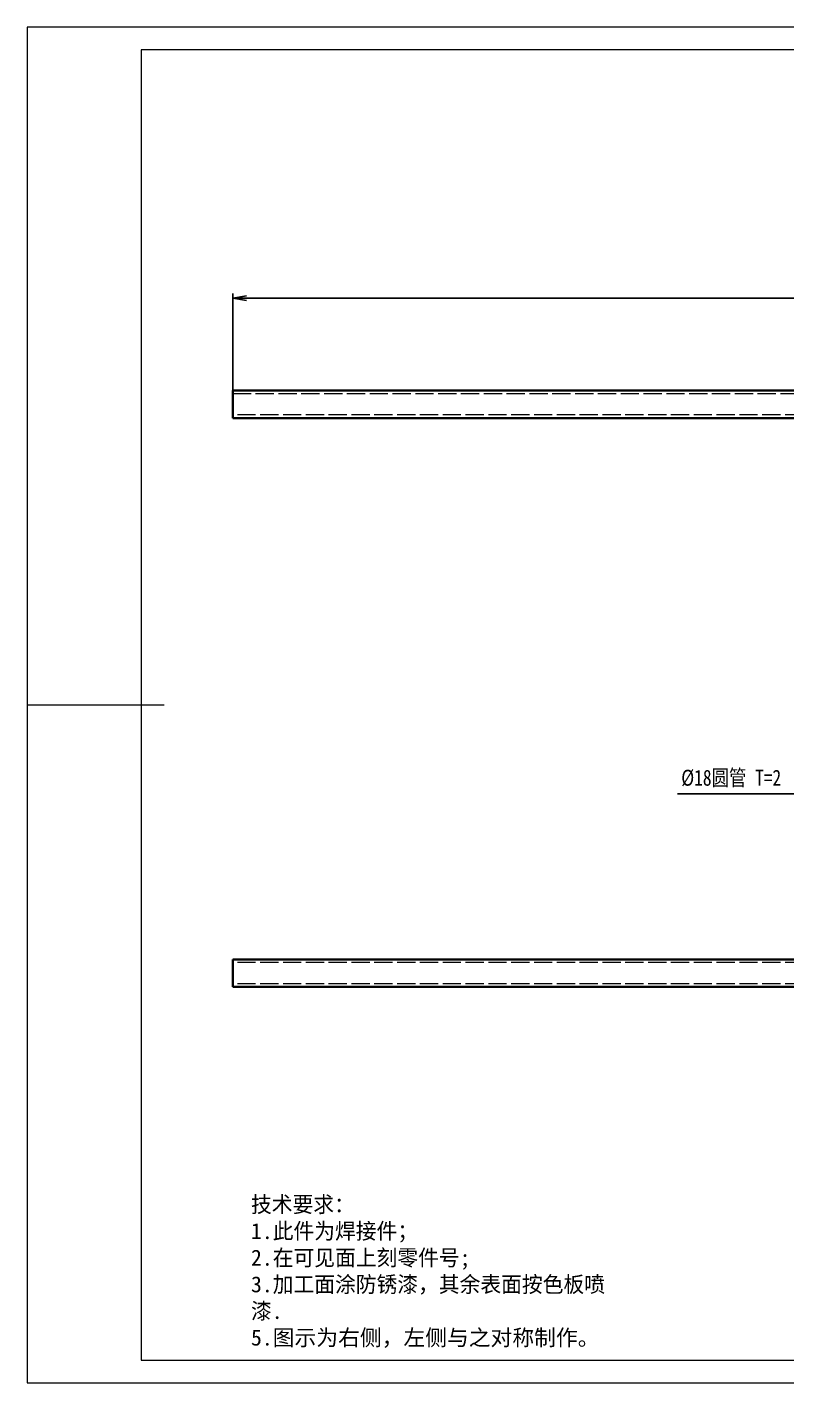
# Model space of a CAD drawing. Header units: millimetres. Extents: x -15766 to 80009, y -9701 to 15159.
# Drawn here: x -14779 to -14279, y 2838 to 3729 of the extents above; entities that cross this region are included whole.
import ezdxf

# ---------------------------------------------------------------- set-up
doc = ezdxf.new("R2010")
doc.units = ezdxf.units.MM
doc.linetypes.add('DASHED', pattern=[15, 12, -3])
doc.linetypes.add('HIDDEN-HOKUTO_1', pattern=[2, 1, -1])
doc.layers.get('DEFPOINTS').update_dxf_attribs({"lineweight": 18})
for name, color, linetype, lineweight in [('AM_HID', 1, 'HIDDEN-HOKUTO_1', 18), ('AM_VIS', 7, 'Continuous', 18), ('CDRAFT0', 7, 'Continuous', 18), ('title_frame', 7, 'Continuous', 18), ('word_dim', 9, 'Continuous', 18), ('粗实线层_1', 7, 'Continuous', 15)]:
    doc.layers.add(name, color=color, linetype=linetype, lineweight=lineweight)
doc.styles.add('DIM', font='', dxfattribs={"width": 0.8})
doc.styles.get('DIM').set_extended_font_data('NSimSun')
doc.dimstyles.new('1-3', dxfattribs={"dimscale": 3, "dimtxt": 3.5, "dimasz": 3, "dimexe": 1, "dimexo": 0, "dimgap": 1, "dimtad": 1, "dimdsep": 46, "dimtxsty": 'DIM', "dimblk": 'OPEN', "dimcen": 0, "dimdle": 6, "dimclrd": 256, "dimclre": 256, "dimclrt": 3, "dimazin": 2, "dimtfac": 0.707107, "dimtmove": 0, "dimatfit": 3, "dimfxl": 0, "dimfrac": 2, "dimtolj": 1, "dimarcsym": 0})

# ---------------------------------------------------------------- blocks, each defined once
blk = doc.blocks.new('*X1594')
at = {"layer": 'CDRAFT0'}
for p, q in [((420, 297), (0, 297)), ((0, 297), (0, 0)), ((420, 0), (420, 297)), ((0, 0), (420, 0))]:
    blk.add_line(p, q, dxfattribs=at)
at = {"layer": '粗实线层_1'}
for p, q in [((210, 297), (210, 287)), ((415, 292), (25, 292)), ((25, 292), (25, 5)), ((415, 5), (415, 292)), ((0, 148.5), (30, 148.5)), ((420, 148.5), (410, 148.5)), ((210, 0), (210, 10)), ((25, 5), (415, 5))]:
    blk.add_line(p, q, dxfattribs=at)
blk = doc.blocks.new('_OPEN')
at = {"color": 0, "linetype": 'ByBlock', "lineweight": -2}
for p, q in [((-1, 0.166667), (0, 0)), ((-1, -0.166667), (0, 0)), ((0, 0), (-1, 0))]:
    blk.add_line(p, q, dxfattribs=at)
blk = doc.blocks.new('*D1844')
at = {"layer": 'DEFPOINTS', "color": 0, "transparency": 16777216}
for p in [(-13743.52, 3551.4), (-14643.52, 3490.59), (-13743.52, 3488.59)]:
    blk.add_point(p, dxfattribs=at)
at = {"layer": 'word_dim', "linetype": 'Continuous', "lineweight": -2, "transparency": 16777216}
for p, q in [((-14643.52, 3490.59), (-14643.52, 3554.4)), ((-14634.52, 3551.4), (-13752.52, 3551.4)), ((-13743.52, 3488.59), (-13743.52, 3554.4))]:
    blk.add_line(p, q, dxfattribs=at)
at = {"layer": 'word_dim', "lineweight": -2, "transparency": 16777216, "xscale": 9, "yscale": 9, "zscale": 9, "rotation": 180}
blk.add_blockref('_OPEN', (-14643.52, 3551.4), dxfattribs=at)
at = {"layer": 'word_dim', "lineweight": -2, "transparency": 16777216, "xscale": 9, "yscale": 9, "zscale": 9}
blk.add_blockref('_OPEN', (-13743.52, 3551.4), dxfattribs=at)
at = {"layer": 'word_dim', "color": 3, "transparency": 16777216, "insert": (-14193.52, 3559.65), "char_height": 10.5, "attachment_point": 5, "style": 'DIM'}
blk.add_mtext('\\A1;900', dxfattribs=at)
blk = doc.blocks.new('*D1852')
at = {"layer": 'DEFPOINTS', "color": 0, "transparency": 16777216}
for p in [(-14262.52, 3272.59), (-14244.52, 3272.59), (-14262.52, 3225.7)]:
    blk.add_point(p, dxfattribs=at)
at = {"layer": 'word_dim', "linetype": 'Continuous', "lineweight": -2, "transparency": 16777216}
for p, q in [((-14262.52, 3272.59), (-14262.52, 3222.7)), ((-14244.52, 3272.59), (-14244.52, 3222.7)), ((-14271.52, 3225.7), (-14351.25, 3225.7)), ((-14244.52, 3225.7), (-14262.52, 3225.7)), ((-14235.52, 3225.7), (-14226.52, 3225.7))]:
    blk.add_line(p, q, dxfattribs=at)
at = {"layer": 'word_dim', "lineweight": -2, "transparency": 16777216, "xscale": 9, "yscale": 9, "zscale": 9}
blk.add_blockref('_OPEN', (-14262.52, 3225.7), dxfattribs=at)
at = {"layer": 'word_dim', "lineweight": -2, "transparency": 16777216, "xscale": 9, "yscale": 9, "zscale": 9, "rotation": 180}
blk.add_blockref('_OPEN', (-14244.52, 3225.7), dxfattribs=at)
at = {"layer": 'word_dim', "color": 3, "transparency": 16777216, "insert": (-14315.89, 3235.61), "char_height": 10.5, "attachment_point": 5, "style": 'DIM'}
blk.add_mtext('\\A1;%%c18圆管 T=2', dxfattribs=at)

msp = doc.modelspace()

# ---------------------------------------------------------------- linework, layer by layer
at = {"layer": 'AM_HID', "color": 1, "linetype": 'DASHED', "lineweight": 13}
for p, q in [((-14643.52347, 3488.59092), (-13743.52347, 3488.59092)), ((-13743.52347, 3474.59092), (-14643.52347, 3474.59092)), ((-13743.52347, 3114.77751), (-14643.52347, 3114.77751)), ((-13743.52347, 3100.77751), (-14643.52347, 3100.77751))]:
    msp.add_line(p, q, dxfattribs=at)
at = {"layer": 'AM_VIS', "color": 7, "lineweight": 35}
for p, q in [((-14643.52347, 3490.59092), (-13743.52347, 3490.59092)), ((-14262.52347, 3472.59092), (-14643.52347, 3472.59092)), ((-13743.52347, 3116.77751), (-14643.52347, 3116.77751)), ((-13743.52347, 3098.77751), (-14643.52347, 3098.77751))]:
    msp.add_line(p, q, dxfattribs=at)
at = {"layer": 'AM_VIS', "color": 7, "lineweight": 35, "ltscale": 0.45}
msp.add_line((-14643.52347, 3490.59092), (-14643.52347, 3472.59092), dxfattribs=at)
at = {"layer": 'AM_VIS', "color": 7, "lineweight": 35, "ltscale": 0.225}
for p, q in [((-14643.52347, 3116.77751), (-14643.52347, 3107.77751)), ((-14643.52347, 3107.77751), (-14643.52347, 3098.77751))]:
    msp.add_line(p, q, dxfattribs=at)

# ---------------------------------------------------------------- block references
at = {"layer": 'title_frame', "xscale": 3, "yscale": 3, "zscale": 3}
msp.add_blockref('*X1594', (-14778.73861, 2838.48453), dxfattribs=at)

# ---------------------------------------------------------------- texts
at = {"layer": 'word_dim', "linetype": 'Continuous', "ltscale": 4, "insert": (-14631.56537, 2961.02612), "char_height": 10.5, "width": 235.8014495, "attachment_point": 1}
msp.add_mtext('{\\C3;技术要求：\\P1.此件为焊接件；\\P2.在可见面上刻零件号;\\P3.加工面涂防锈漆，其余表面按色板喷漆.\\P\\fNSimSun|b0|i0|c134|p49;5.图示为右侧，左侧与之对称制作。}', dxfattribs=at)

# ---------------------------------------------------------------- dimensions: what is measured, and where the dimension line sits
at = {"layer": 'word_dim', "color": 3, "true_color": 0x00ff00}
dim = msp.add_linear_dim(base=(-13743.52347, 3551.40133), p1=(-14643.52347, 3490.59092), p2=(-13743.52347, 3488.59092), dimstyle='1-3', dxfattribs=at)
dim.commit()
dim.dimension.update_dxf_attribs({"geometry": '*D1844', "text_midpoint": (-14193.52347, 3559.65133)})
dim = msp.add_linear_dim(base=(-14262.52347, 3225.69988), p1=(-14244.52347, 3272.59092), p2=(-14262.52347, 3272.59092), dimstyle='1-3', override={"dimpost": '%%c<>圆管 T=2'}, dxfattribs=at)
dim.commit()
dim.dimension.update_dxf_attribs({"geometry": '*D1852', "text_midpoint": (-14315.8868, 3235.61238)})

doc.saveas('drawing.dxf')
